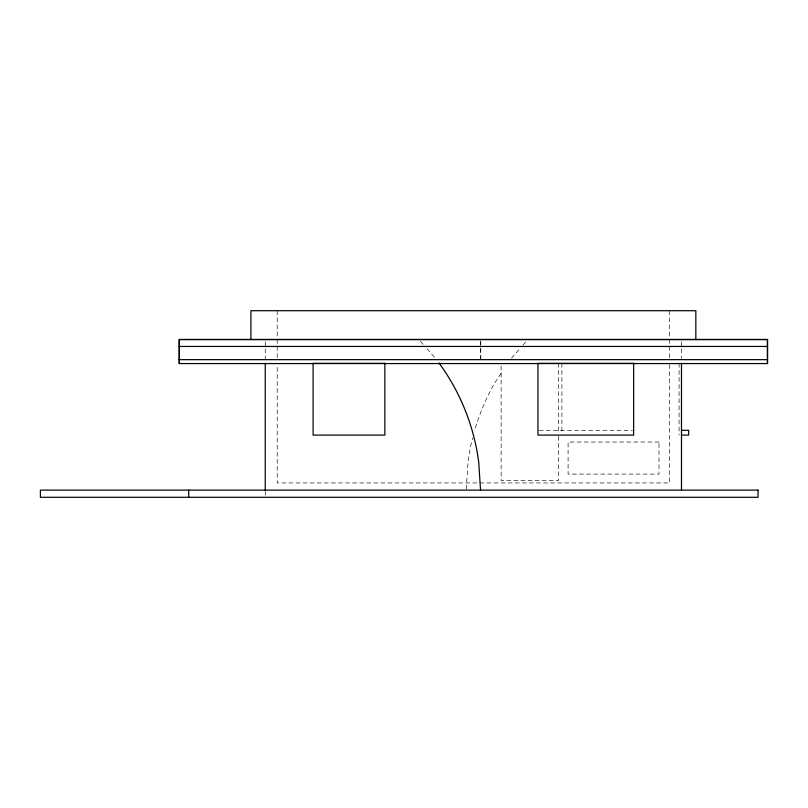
<?xml version="1.0" encoding="UTF-8"?>
<svg xmlns="http://www.w3.org/2000/svg" width="808" height="808" viewBox="0 0 808 808"><rect width="100%" height="100%" fill="white"/><g stroke="black" fill="none" stroke-linecap="round" stroke-linejoin="round"><path stroke-width="0.61" stroke-dasharray="4.04 3.03" d="M466.277 488.921L468.034 462.014A215.292 215.292 0 0 1 472.609 437.946M501.122 373.367L495.041 382.467A215.292 215.292 0 0 0 474.508 430.856M511.504 358.116L519.706 348.763M522.988 345.026L526.271 341.279M539.219 430.31L632.381 430.31M420.473 341.279L423.756 345.026M427.038 348.763L435.239 358.116M681.487 341.784L681.487 358.459M679.094 363.337L679.094 435.098M669.519 310.706L669.519 338.168M669.519 339.411L669.519 358.298M669.519 364.59L669.519 482.942L277.215 482.942L277.215 364.59M561.883 363.337L561.883 432.704M558.53 363.337L558.53 433.835M558.53 436.36L558.53 480.548L501.122 480.548L501.122 363.337M480.79 340.915L480.79 358.742M480.548 341.754L480.548 345.279M480.548 348.844L480.548 358.449M277.215 310.706L277.215 338.168M277.215 339.411L277.215 358.298M265.256 341.754L265.256 358.742M265.256 491.315L265.256 496.092M658.995 442.037L568.095 442.037L568.095 474.084L658.995 474.084L658.995 442.037"/><path stroke-width="1.21" d="M179.144 346.45L767.6 346.45M179.144 359.651L767.6 359.651M681.487 430.31L688.658 430.31L688.658 435.098L681.487 435.098M480.548 490.113L478.71 462.014A215.292 215.292 0 0 0 438.996 362.974M767.358 363.57L767.358 339.653L179.386 339.653L179.386 363.57M695.84 339.653L695.84 310.706L250.904 310.706L250.904 339.653M681.487 363.277L681.487 490.113M265.256 363.277L265.256 490.113M188.708 490.113L188.708 497.294M767.6 339.411L179.144 339.411L179.144 363.57L767.6 363.57L767.6 339.411M384.861 363.337L313.1 363.337L313.1 435.098L384.861 435.098L384.861 363.337M633.644 363.337L537.956 363.337L537.956 435.098L633.644 435.098L633.644 363.337M758.035 490.113L40.4 490.113L40.4 497.294L758.035 497.294L758.035 490.113"/></g></svg>
